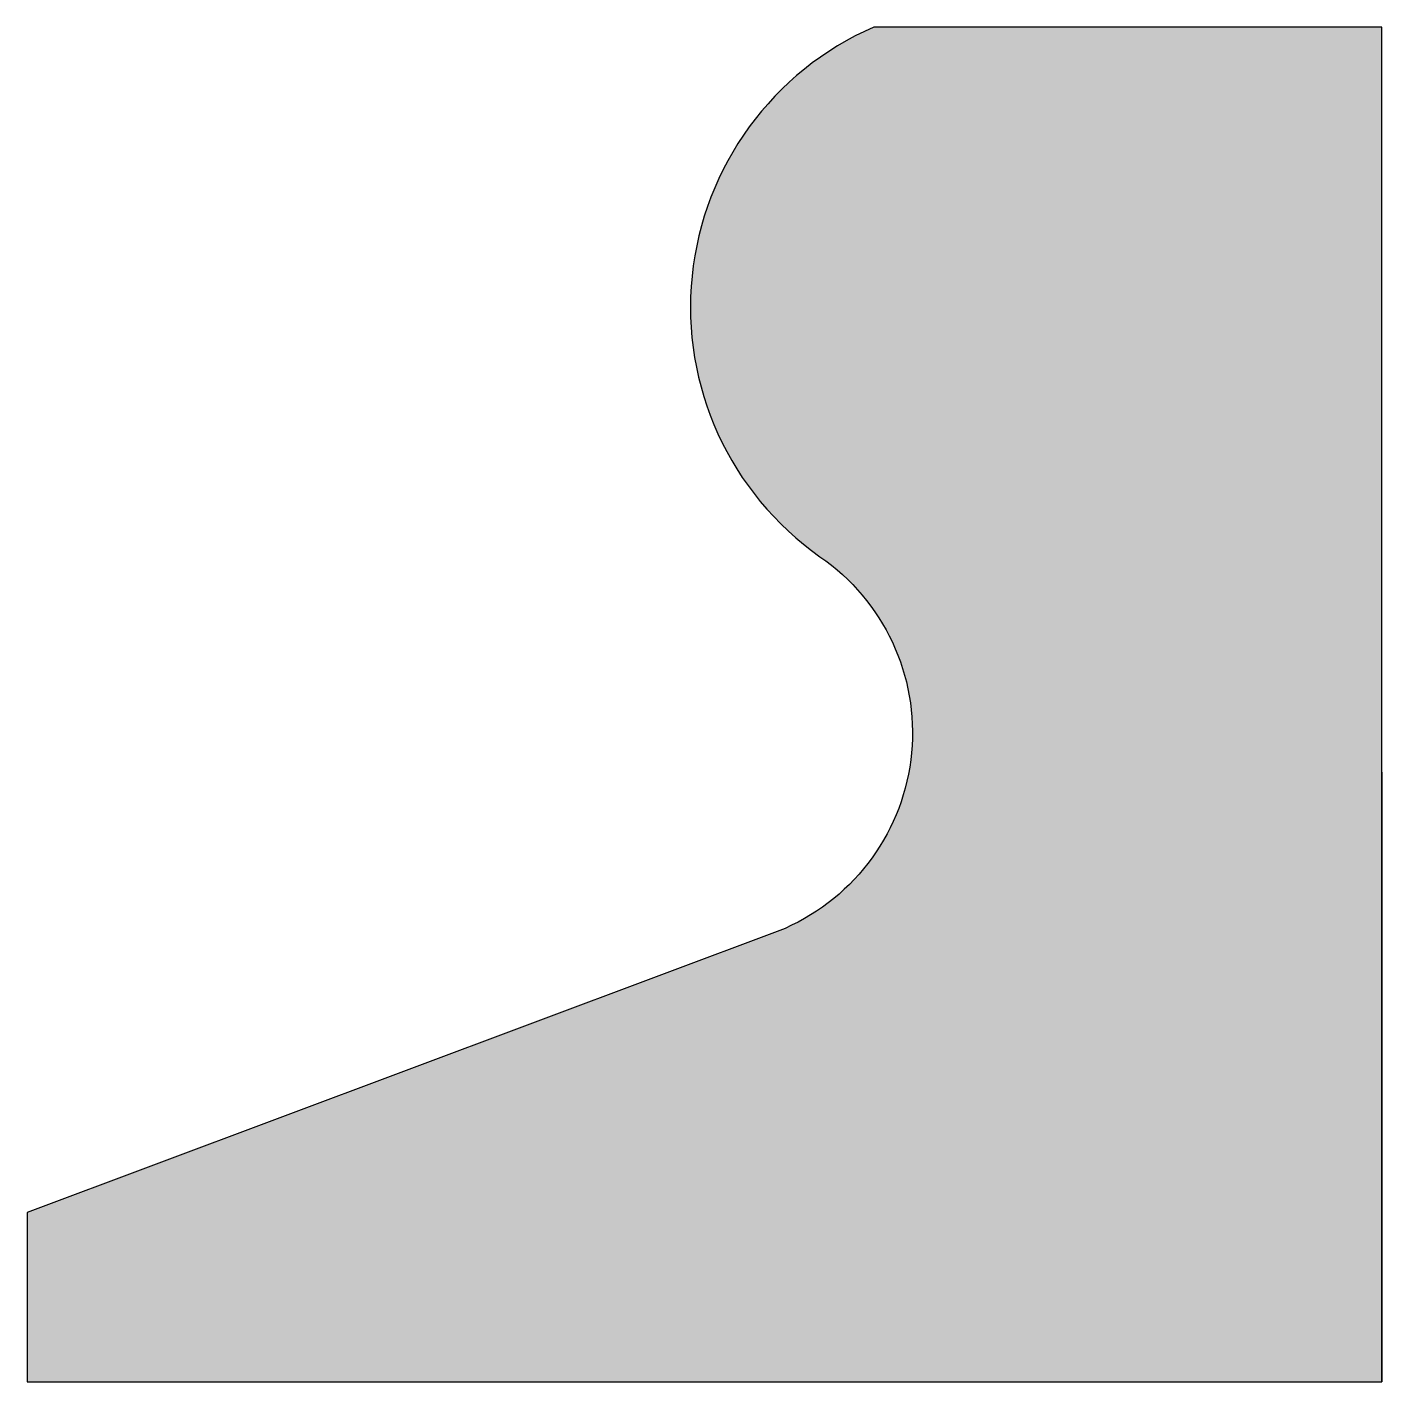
# Model space of a CAD drawing. Header units: metres. Extents: x -0.4 to 0, y -0.4 to 0.
import ezdxf

# ---------------------------------------------------------------- set-up
doc = ezdxf.new("R2010")
doc.units = ezdxf.units.M
doc.header["$MEASUREMENT"] = 0
doc.layers.get('0').update_dxf_attribs({"linetype": 'CONTINUOUS'})

msp = doc.modelspace()

# ---------------------------------------------------------------- hatches: boundary and pattern name
h = msp.add_hatch(color=253)
h.dxf.hatch_style = 1
h.paths.add_polyline_path([(0, 0), (-0.15, 0, 0.58477), (-0.16592, -0.15637, -0.586939), (-0.17622, -0.26609), (-0.4, -0.35), (-0.4, -0.4), (0, -0.4), (0, -0.22)])

# ---------------------------------------------------------------- linework, layer by layer
at = {"color": 0, "linetype": 'ByBlock', "flags": 128}
msp.add_lwpolyline([(0, -0.22), (0, -0.4), (0, 0), (-0.15, 0, 0.58477), (-0.16592, -0.15637, -0.586939), (-0.17622, -0.26609), (-0.4, -0.35), (-0.4, -0.4), (0, -0.4)], format="xyb", dxfattribs=at)

doc.saveas('drawing.dxf')
